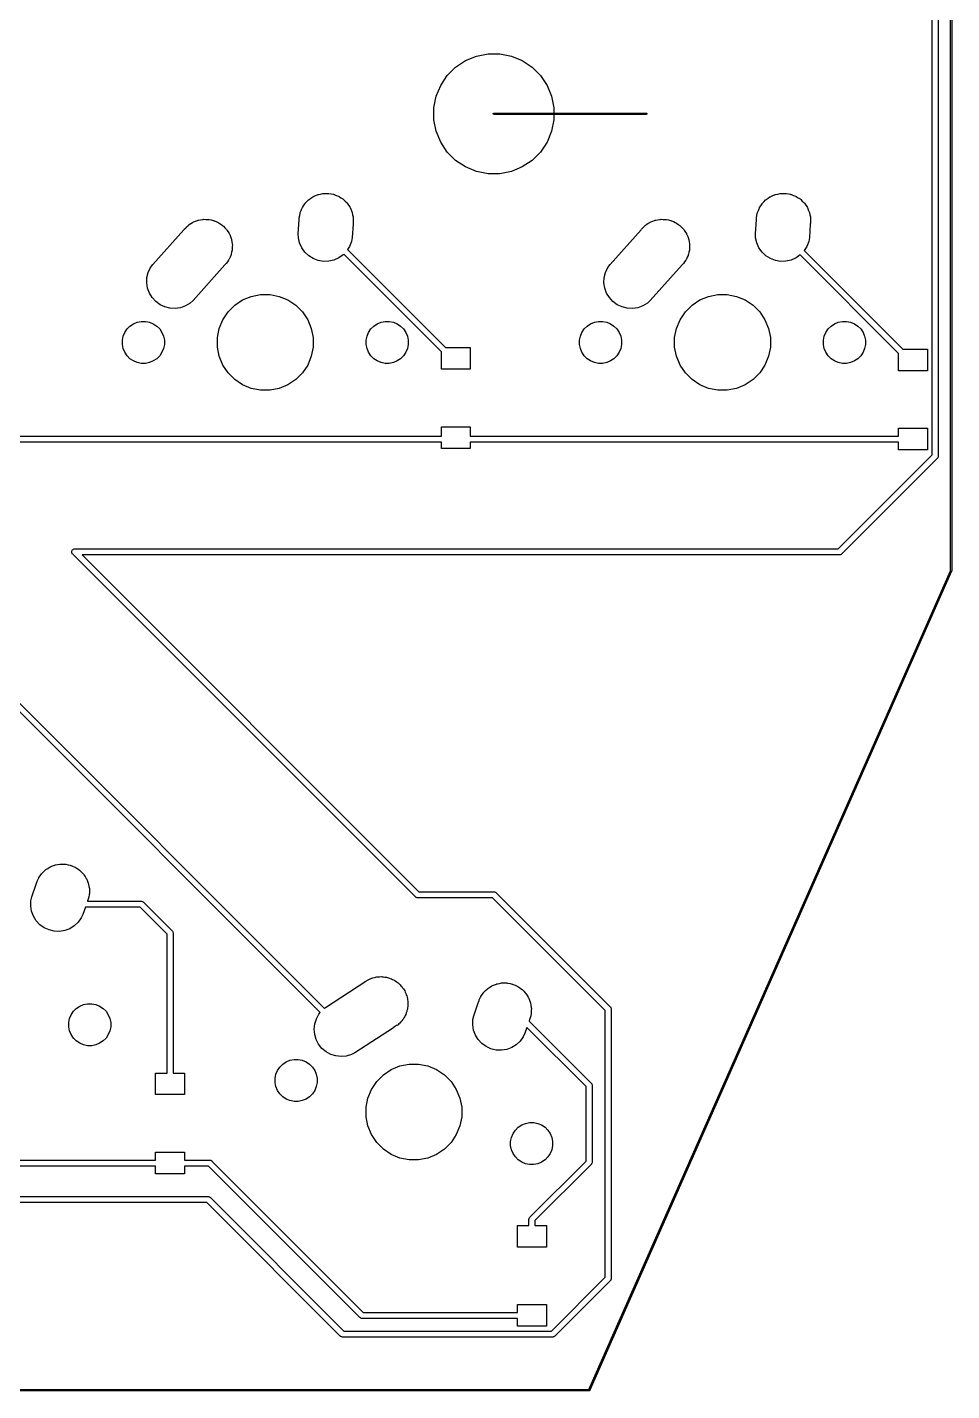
# Model space of a CAD drawing. Extents: x 74 to 207, y -150 to -40.
# Drawn here: x 149.6 to 188.1, y -150 to -93.2 of the extents above; entities that cross this region are included whole.
import ezdxf

# ---------------------------------------------------------------- set-up
doc = ezdxf.new("R2010")
doc.units = 0
doc.layers.add('BLACK', color=7, linetype='CONTINUOUS')

msp = doc.modelspace()

# ---------------------------------------------------------------- linework, layer by layer
at = {"layer": 'BLACK', "linetype": 'CONTINUOUS'}
for p, q in [((188.094, -115.882), (188.094, -58.7387)), ((188.144, -58.7625), (188.144, -115.887)), ((187.331, -111.052), (187.331, -73.9705)), ((187.581, -73.9249), (187.581, -111.098)), ((167.475, -94.8956), (167.885, -94.622)), ((167.885, -94.622), (168.34, -94.4336)), ((168.34, -94.4336), (168.823, -94.3375)), ((168.823, -94.3375), (169.315, -94.3375)), ((169.315, -94.3375), (169.798, -94.4336)), ((169.798, -94.4336), (170.253, -94.622)), ((170.253, -94.622), (170.662, -94.8956)), ((166.853, -95.6533), (167.127, -95.2438)), ((167.127, -95.2438), (167.475, -94.8956)), ((170.662, -94.8956), (171.011, -95.2438)), ((171.011, -95.2438), (171.284, -95.6533)), ((166.665, -96.1083), (166.853, -95.6533)), ((171.284, -95.6533), (171.473, -96.1083)), ((166.569, -96.5913), (166.665, -96.1083)), ((171.473, -96.1083), (171.569, -96.5913)), ((166.569, -97.0837), (166.569, -96.5913)), ((166.665, -97.5667), (166.569, -97.0837)), ((169.044, -96.8326), (169.046, -96.8279)), ((169.044, -96.8375), (169.044, -96.8326)), ((169.044, -96.8424), (169.044, -96.8375)), ((169.046, -96.8471), (169.044, -96.8424)), ((169.046, -96.8279), (169.048, -96.8235)), ((169.048, -96.8515), (169.046, -96.8471)), ((169.048, -96.8235), (169.051, -96.8197)), ((169.051, -96.8553), (169.048, -96.8515)), ((169.051, -96.8197), (169.055, -96.8166)), ((169.055, -96.8584), (169.051, -96.8553)), ((169.055, -96.8166), (169.059, -96.8143)), ((169.059, -96.8607), (169.055, -96.8584)), ((169.059, -96.8143), (169.064, -96.8129)), ((169.064, -96.8621), (169.059, -96.8607)), ((169.064, -96.8129), (169.068, -96.8125)), ((169.068, -96.8625), (169.064, -96.8621)), ((169.068, -96.8125), (175.42, -96.8125)), ((175.42, -96.8625), (169.068, -96.8625)), ((171.569, -97.0837), (171.473, -97.5667)), ((171.569, -96.5913), (171.569, -97.0837)), ((175.42, -96.8125), (175.424, -96.8129)), ((175.424, -96.8621), (175.42, -96.8625)), ((175.424, -96.8129), (175.428, -96.8143)), ((175.428, -96.8607), (175.424, -96.8621)), ((175.428, -96.8143), (175.433, -96.8166)), ((175.433, -96.8584), (175.428, -96.8607)), ((175.433, -96.8166), (175.437, -96.8197)), ((175.437, -96.8553), (175.433, -96.8584)), ((175.437, -96.8197), (175.44, -96.8235)), ((175.44, -96.8515), (175.437, -96.8553)), ((175.44, -96.8235), (175.442, -96.8279)), ((175.442, -96.8471), (175.44, -96.8515)), ((175.442, -96.8279), (175.443, -96.8326)), ((175.443, -96.8424), (175.442, -96.8471)), ((175.443, -96.8326), (175.444, -96.8375)), ((175.444, -96.8375), (175.443, -96.8424)), ((166.853, -98.0217), (166.665, -97.5667)), ((171.473, -97.5667), (171.284, -98.0217)), ((167.127, -98.4312), (166.853, -98.0217)), ((171.284, -98.0217), (171.011, -98.4312)), ((167.475, -98.7794), (167.127, -98.4312)), ((167.885, -99.053), (167.475, -98.7794)), ((170.662, -98.7794), (170.253, -99.053)), ((171.011, -98.4312), (170.662, -98.7794)), ((168.34, -99.2414), (167.885, -99.053)), ((168.823, -99.3375), (168.34, -99.2414)), ((169.315, -99.3375), (168.823, -99.3375)), ((169.798, -99.2414), (169.315, -99.3375)), ((170.253, -99.053), (169.798, -99.2414)), ((161.21, -100.565), (161.277, -100.499)), ((161.277, -100.499), (161.341, -100.43)), ((161.341, -100.43), (161.355, -100.42)), ((161.355, -100.42), (161.367, -100.409)), ((161.367, -100.409), (161.445, -100.356)), ((161.445, -100.356), (161.522, -100.302)), ((161.522, -100.302), (161.537, -100.295)), ((161.537, -100.295), (161.551, -100.286)), ((161.551, -100.286), (161.638, -100.249)), ((161.638, -100.249), (161.724, -100.211)), ((161.724, -100.211), (161.74, -100.207)), ((161.74, -100.207), (161.756, -100.201)), ((161.756, -100.201), (161.848, -100.182)), ((161.848, -100.182), (161.94, -100.161)), ((161.94, -100.161), (161.957, -100.161)), ((161.957, -100.161), (161.973, -100.157)), ((161.973, -100.157), (162.067, -100.157)), ((162.067, -100.157), (162.162, -100.155)), ((162.162, -100.155), (162.178, -100.157)), ((162.178, -100.157), (162.195, -100.157)), ((162.195, -100.157), (162.287, -100.176)), ((162.287, -100.176), (162.38, -100.192)), ((162.38, -100.192), (162.396, -100.197)), ((162.396, -100.197), (162.412, -100.201)), ((162.412, -100.201), (162.499, -100.237)), ((162.499, -100.237), (162.587, -100.27)), ((162.587, -100.27), (162.601, -100.279)), ((162.601, -100.279), (162.617, -100.286)), ((162.617, -100.286), (162.695, -100.338)), ((162.695, -100.338), (162.775, -100.388)), ((162.775, -100.388), (162.787, -100.399)), ((162.787, -100.399), (162.801, -100.409)), ((162.801, -100.409), (162.868, -100.475)), ((162.868, -100.475), (162.936, -100.54)), ((162.936, -100.54), (162.946, -100.554)), ((162.946, -100.554), (162.958, -100.565)), ((180.26, -100.565), (180.327, -100.499)), ((180.327, -100.499), (180.391, -100.43)), ((180.391, -100.43), (180.405, -100.42)), ((180.405, -100.42), (180.417, -100.409)), ((180.417, -100.409), (180.495, -100.356)), ((180.495, -100.356), (180.572, -100.302)), ((180.572, -100.302), (180.587, -100.295)), ((180.587, -100.295), (180.601, -100.286)), ((180.601, -100.286), (180.688, -100.249)), ((180.688, -100.249), (180.774, -100.211)), ((180.774, -100.211), (180.79, -100.207)), ((180.79, -100.207), (180.806, -100.201)), ((180.806, -100.201), (180.898, -100.182)), ((180.898, -100.182), (180.99, -100.161)), ((180.99, -100.161), (181.007, -100.161)), ((181.007, -100.161), (181.023, -100.157)), ((181.023, -100.157), (181.117, -100.157)), ((181.117, -100.157), (181.212, -100.155)), ((181.212, -100.155), (181.228, -100.157)), ((181.228, -100.157), (181.245, -100.157)), ((181.245, -100.157), (181.337, -100.176)), ((181.337, -100.176), (181.43, -100.192)), ((181.43, -100.192), (181.446, -100.197)), ((181.446, -100.197), (181.462, -100.201)), ((181.462, -100.201), (181.549, -100.237)), ((181.549, -100.237), (181.637, -100.27)), ((181.637, -100.27), (181.651, -100.279)), ((181.651, -100.279), (181.667, -100.286)), ((181.667, -100.286), (181.745, -100.338)), ((181.745, -100.338), (181.825, -100.388)), ((181.825, -100.388), (181.837, -100.399)), ((181.837, -100.399), (181.851, -100.409)), ((181.851, -100.409), (181.918, -100.475)), ((181.918, -100.475), (181.986, -100.54)), ((181.986, -100.54), (181.996, -100.554)), ((181.996, -100.554), (182.008, -100.565)), ((160.959, -101.172), (160.977, -101.079)), ((160.977, -101.079), (160.993, -100.986)), ((160.993, -100.986), (160.999, -100.971)), ((160.999, -100.971), (161.002, -100.954)), ((161.002, -100.954), (161.038, -100.867)), ((161.038, -100.867), (161.072, -100.779)), ((161.072, -100.779), (161.08, -100.765)), ((161.08, -100.765), (161.087, -100.75)), ((161.087, -100.75), (161.139, -100.671)), ((161.139, -100.671), (161.189, -100.591)), ((161.189, -100.591), (161.201, -100.579)), ((161.201, -100.579), (161.21, -100.565)), ((162.958, -100.565), (163.01, -100.644)), ((163.01, -100.644), (163.065, -100.721)), ((163.065, -100.721), (163.071, -100.736)), ((163.071, -100.736), (163.081, -100.75)), ((163.081, -100.75), (163.117, -100.837)), ((163.117, -100.837), (163.155, -100.923)), ((163.155, -100.923), (163.159, -100.939)), ((163.159, -100.939), (163.166, -100.954)), ((163.166, -100.954), (163.184, -101.047)), ((163.184, -101.047), (163.205, -101.139)), ((180.009, -101.172), (180.027, -101.079)), ((180.027, -101.079), (180.043, -100.986)), ((180.043, -100.986), (180.049, -100.971)), ((180.049, -100.971), (180.052, -100.954)), ((180.052, -100.954), (180.088, -100.867)), ((180.088, -100.867), (180.122, -100.779)), ((180.122, -100.779), (180.13, -100.765)), ((180.13, -100.765), (180.137, -100.75)), ((180.137, -100.75), (180.189, -100.671)), ((180.189, -100.671), (180.239, -100.591)), ((180.239, -100.591), (180.251, -100.579)), ((180.251, -100.579), (180.26, -100.565)), ((182.008, -100.565), (182.06, -100.644)), ((182.06, -100.644), (182.115, -100.721)), ((182.115, -100.721), (182.121, -100.736)), ((182.121, -100.736), (182.131, -100.75)), ((182.131, -100.75), (182.167, -100.837)), ((182.167, -100.837), (182.205, -100.923)), ((182.205, -100.923), (182.209, -100.939)), ((182.209, -100.939), (182.216, -100.954)), ((182.216, -100.954), (182.234, -101.047)), ((182.234, -101.047), (182.255, -101.139)), ((154.859, -103.112), (156.153, -101.671)), ((156.153, -101.671), (156.17, -101.645)), ((156.17, -101.645), (156.227, -101.589)), ((156.227, -101.589), (156.243, -101.57)), ((156.243, -101.57), (156.266, -101.549)), ((156.266, -101.549), (156.327, -101.489)), ((156.327, -101.489), (156.347, -101.475)), ((156.347, -101.475), (156.366, -101.458)), ((156.366, -101.458), (156.439, -101.413)), ((156.439, -101.413), (156.511, -101.366)), ((156.511, -101.366), (156.534, -101.356)), ((156.534, -101.356), (156.555, -101.343)), ((156.555, -101.343), (156.636, -101.314)), ((156.636, -101.314), (156.716, -101.281)), ((156.716, -101.281), (156.74, -101.276)), ((156.74, -101.276), (156.764, -101.267)), ((156.764, -101.267), (156.849, -101.254)), ((156.849, -101.254), (156.933, -101.237)), ((156.933, -101.237), (156.958, -101.237)), ((156.958, -101.237), (156.983, -101.234)), ((156.983, -101.234), (157.069, -101.237)), ((157.069, -101.237), (157.155, -101.237)), ((157.155, -101.237), (157.179, -101.242)), ((157.179, -101.242), (157.204, -101.243)), ((157.204, -101.243), (157.288, -101.264)), ((157.288, -101.264), (157.372, -101.281)), ((157.372, -101.281), (157.395, -101.29)), ((157.395, -101.29), (157.419, -101.296)), ((157.419, -101.296), (157.497, -101.333)), ((157.497, -101.333), (157.577, -101.366)), ((157.577, -101.366), (157.597, -101.379)), ((157.597, -101.379), (157.62, -101.39)), ((157.62, -101.39), (157.689, -101.441)), ((157.689, -101.441), (157.761, -101.489)), ((157.761, -101.489), (157.779, -101.506)), ((157.779, -101.506), (157.799, -101.521)), ((157.799, -101.521), (157.857, -101.585)), ((157.857, -101.585), (157.918, -101.645)), ((157.918, -101.645), (157.931, -101.666)), ((157.931, -101.666), (157.948, -101.685)), ((157.948, -101.685), (157.993, -101.758)), ((160.918, -101.84), (160.959, -101.244)), ((160.959, -101.244), (160.959, -101.172)), ((163.201, -101.432), (163.162, -101.995)), ((163.209, -101.393), (163.201, -101.432)), ((163.205, -101.139), (163.206, -101.155)), ((163.206, -101.155), (163.209, -101.172)), ((163.209, -101.172), (163.209, -101.266)), ((163.209, -101.266), (163.21, -101.305)), ((163.21, -101.305), (163.209, -101.321)), ((163.209, -101.321), (163.209, -101.393)), ((173.909, -103.112), (175.203, -101.671)), ((175.203, -101.671), (175.22, -101.645)), ((175.22, -101.645), (175.277, -101.589)), ((175.277, -101.589), (175.293, -101.57)), ((175.293, -101.57), (175.316, -101.549)), ((175.316, -101.549), (175.377, -101.489)), ((175.377, -101.489), (175.397, -101.475)), ((175.397, -101.475), (175.416, -101.458)), ((175.416, -101.458), (175.489, -101.413)), ((175.489, -101.413), (175.561, -101.366)), ((175.561, -101.366), (175.584, -101.356)), ((175.584, -101.356), (175.605, -101.343)), ((175.605, -101.343), (175.686, -101.314)), ((175.686, -101.314), (175.766, -101.281)), ((175.766, -101.281), (175.79, -101.276)), ((175.79, -101.276), (175.814, -101.267)), ((175.814, -101.267), (175.899, -101.254)), ((175.899, -101.254), (175.983, -101.237)), ((175.983, -101.237), (176.008, -101.237)), ((176.008, -101.237), (176.033, -101.234)), ((176.033, -101.234), (176.119, -101.237)), ((176.119, -101.237), (176.205, -101.237)), ((176.205, -101.237), (176.229, -101.242)), ((176.229, -101.242), (176.254, -101.243)), ((176.254, -101.243), (176.338, -101.264)), ((176.338, -101.264), (176.422, -101.281)), ((176.422, -101.281), (176.445, -101.29)), ((176.445, -101.29), (176.469, -101.296)), ((176.469, -101.296), (176.547, -101.333)), ((176.547, -101.333), (176.627, -101.366)), ((176.627, -101.366), (176.647, -101.379)), ((176.647, -101.379), (176.67, -101.39)), ((176.67, -101.39), (176.739, -101.441)), ((176.739, -101.441), (176.811, -101.489)), ((176.811, -101.489), (176.829, -101.506)), ((176.829, -101.506), (176.849, -101.521)), ((176.849, -101.521), (176.907, -101.585)), ((176.907, -101.585), (176.968, -101.645)), ((176.968, -101.645), (176.981, -101.666)), ((176.981, -101.666), (176.998, -101.685)), ((176.998, -101.685), (177.043, -101.758)), ((179.968, -101.84), (180.009, -101.244)), ((180.009, -101.244), (180.009, -101.172)), ((182.251, -101.432), (182.212, -101.995)), ((182.259, -101.393), (182.251, -101.432)), ((182.255, -101.139), (182.256, -101.155)), ((182.256, -101.155), (182.259, -101.172)), ((182.259, -101.172), (182.259, -101.266)), ((182.259, -101.266), (182.26, -101.305)), ((182.26, -101.305), (182.259, -101.321)), ((182.259, -101.321), (182.259, -101.393)), ((157.993, -101.758), (158.041, -101.83)), ((158.041, -101.83), (158.05, -101.853)), ((158.05, -101.853), (158.063, -101.874)), ((158.063, -101.874), (158.093, -101.955)), ((158.093, -101.955), (158.126, -102.034)), ((158.126, -102.034), (158.13, -102.059)), ((158.13, -102.059), (158.139, -102.082)), ((158.139, -102.082), (158.152, -102.167)), ((158.152, -102.167), (158.169, -102.252)), ((158.169, -102.252), (158.169, -102.277)), ((160.922, -102.006), (160.918, -101.84)), ((160.972, -102.222), (160.922, -102.006)), ((161.063, -102.424), (160.972, -102.222)), ((163.135, -102.159), (163.056, -102.366)), ((163.162, -101.995), (163.135, -102.159)), ((177.043, -101.758), (177.091, -101.83)), ((177.091, -101.83), (177.1, -101.853)), ((177.1, -101.853), (177.113, -101.874)), ((177.113, -101.874), (177.143, -101.955)), ((177.143, -101.955), (177.176, -102.034)), ((177.176, -102.034), (177.18, -102.059)), ((177.18, -102.059), (177.189, -102.082)), ((177.189, -102.082), (177.202, -102.167)), ((177.202, -102.167), (177.219, -102.252)), ((177.219, -102.252), (177.219, -102.277)), ((179.972, -102.006), (179.968, -101.84)), ((180.022, -102.222), (179.972, -102.006)), ((180.113, -102.424), (180.022, -102.222)), ((182.185, -102.159), (182.106, -102.366)), ((182.212, -101.995), (182.185, -102.159)), ((158.074, -102.816), (158.041, -102.895)), ((158.11, -102.738), (158.074, -102.816)), ((158.116, -102.714), (158.11, -102.738)), ((158.126, -102.691), (158.116, -102.714)), ((158.142, -102.606), (158.126, -102.691)), ((158.163, -102.523), (158.142, -102.606)), ((158.164, -102.498), (158.163, -102.523)), ((158.169, -102.473), (158.164, -102.498)), ((158.169, -102.277), (158.173, -102.301)), ((158.173, -102.301), (158.169, -102.387)), ((158.169, -102.387), (158.169, -102.473)), ((161.191, -102.605), (161.063, -102.424)), ((161.353, -102.757), (161.191, -102.605)), ((161.54, -102.875), (161.353, -102.757)), ((162.786, -102.715), (162.606, -102.843)), ((162.811, -102.688), (162.786, -102.715)), ((166.881, -106.758), (162.811, -102.688)), ((163.056, -102.366), (162.974, -102.497)), ((162.974, -102.497), (167.058, -106.581)), ((177.124, -102.816), (177.091, -102.895)), ((177.16, -102.738), (177.124, -102.816)), ((177.166, -102.714), (177.16, -102.738)), ((177.176, -102.691), (177.166, -102.714)), ((177.192, -102.606), (177.176, -102.691)), ((177.213, -102.523), (177.192, -102.606)), ((177.214, -102.498), (177.213, -102.523)), ((177.219, -102.473), (177.214, -102.498)), ((177.219, -102.277), (177.223, -102.301)), ((177.223, -102.301), (177.219, -102.387)), ((177.219, -102.387), (177.219, -102.473)), ((180.241, -102.605), (180.113, -102.424)), ((180.403, -102.757), (180.241, -102.605)), ((180.59, -102.875), (180.403, -102.757)), ((181.83, -102.719), (181.656, -102.843)), ((185.931, -106.821), (181.83, -102.719)), ((182.106, -102.366), (182, -102.535)), ((182, -102.535), (186.108, -106.644)), ((154.667, -103.447), (154.761, -103.246)), ((154.761, -103.246), (154.859, -103.112)), ((157.861, -103.136), (156.534, -104.615)), ((157.918, -103.08), (157.861, -103.136)), ((157.965, -103.008), (157.918, -103.08)), ((158.016, -102.939), (157.965, -103.008)), ((158.027, -102.916), (158.016, -102.939)), ((158.041, -102.895), (158.027, -102.916)), ((161.747, -102.953), (161.54, -102.875)), ((161.966, -102.99), (161.747, -102.953)), ((162.187, -102.984), (161.966, -102.99)), ((162.403, -102.934), (162.187, -102.984)), ((162.606, -102.843), (162.403, -102.934)), ((173.717, -103.447), (173.811, -103.246)), ((173.811, -103.246), (173.909, -103.112)), ((176.911, -103.136), (175.584, -104.615)), ((176.968, -103.08), (176.911, -103.136)), ((177.015, -103.008), (176.968, -103.08)), ((177.066, -102.939), (177.015, -103.008)), ((177.077, -102.916), (177.066, -102.939)), ((177.091, -102.895), (177.077, -102.916)), ((180.797, -102.953), (180.59, -102.875)), ((181.016, -102.99), (180.797, -102.953)), ((181.237, -102.984), (181.016, -102.99)), ((181.453, -102.934), (181.237, -102.984)), ((181.656, -102.843), (181.453, -102.934)), ((154.605, -103.884), (154.615, -103.662)), ((154.639, -104.103), (154.605, -103.884)), ((154.615, -103.662), (154.667, -103.447)), ((173.655, -103.884), (173.665, -103.662)), ((173.689, -104.103), (173.655, -103.884)), ((173.665, -103.662), (173.717, -103.447)), ((154.714, -104.311), (154.639, -104.103)), ((154.829, -104.5), (154.714, -104.311)), ((154.979, -104.664), (154.829, -104.5)), ((158.599, -104.596), (158.962, -104.445)), ((158.962, -104.445), (159.347, -104.369)), ((159.347, -104.369), (159.74, -104.369)), ((159.74, -104.369), (160.125, -104.445)), ((160.125, -104.445), (160.488, -104.596)), ((173.764, -104.311), (173.689, -104.103)), ((173.879, -104.5), (173.764, -104.311)), ((174.029, -104.664), (173.879, -104.5)), ((177.649, -104.596), (178.012, -104.445)), ((178.012, -104.445), (178.397, -104.369)), ((178.397, -104.369), (178.79, -104.369)), ((178.79, -104.369), (179.175, -104.445)), ((179.175, -104.445), (179.538, -104.596)), ((155.157, -104.795), (154.979, -104.664)), ((155.358, -104.889), (155.157, -104.795)), ((155.573, -104.942), (155.358, -104.889)), ((155.795, -104.951), (155.573, -104.942)), ((156.014, -104.918), (155.795, -104.951)), ((156.222, -104.842), (156.014, -104.918)), ((156.412, -104.727), (156.222, -104.842)), ((156.534, -104.615), (156.412, -104.727)), ((157.777, -105.418), (157.995, -105.091)), ((157.995, -105.091), (158.273, -104.814)), ((158.273, -104.814), (158.599, -104.596)), ((160.488, -104.596), (160.815, -104.814)), ((160.815, -104.814), (161.093, -105.091)), ((161.093, -105.091), (161.311, -105.418)), ((174.207, -104.795), (174.029, -104.664)), ((174.408, -104.889), (174.207, -104.795)), ((174.623, -104.942), (174.408, -104.889)), ((174.845, -104.951), (174.623, -104.942)), ((175.064, -104.918), (174.845, -104.951)), ((175.272, -104.842), (175.064, -104.918)), ((175.462, -104.727), (175.272, -104.842)), ((175.584, -104.615), (175.462, -104.727)), ((176.827, -105.418), (177.045, -105.091)), ((177.045, -105.091), (177.323, -104.814)), ((177.323, -104.814), (177.649, -104.596)), ((179.538, -104.596), (179.865, -104.814)), ((179.865, -104.814), (180.143, -105.091)), ((180.143, -105.091), (180.361, -105.418)), ((153.906, -105.683), (154.049, -105.587)), ((154.049, -105.587), (154.209, -105.521)), ((154.209, -105.521), (154.378, -105.487)), ((154.378, -105.487), (154.55, -105.487)), ((154.55, -105.487), (154.719, -105.521)), ((154.719, -105.521), (154.878, -105.587)), ((154.878, -105.587), (155.022, -105.683)), ((157.626, -105.781), (157.777, -105.418)), ((161.311, -105.418), (161.461, -105.781)), ((164.066, -105.683), (164.209, -105.587)), ((164.209, -105.587), (164.369, -105.521)), ((164.369, -105.521), (164.538, -105.487)), ((164.538, -105.487), (164.71, -105.487)), ((164.71, -105.487), (164.879, -105.521)), ((164.879, -105.521), (165.038, -105.587)), ((165.038, -105.587), (165.182, -105.683)), ((172.956, -105.683), (173.099, -105.587)), ((173.099, -105.587), (173.259, -105.521)), ((173.259, -105.521), (173.428, -105.487)), ((173.428, -105.487), (173.6, -105.487)), ((173.6, -105.487), (173.769, -105.521)), ((173.769, -105.521), (173.928, -105.587)), ((173.928, -105.587), (174.072, -105.683)), ((176.676, -105.781), (176.827, -105.418)), ((180.361, -105.418), (180.511, -105.781)), ((183.116, -105.683), (183.259, -105.587)), ((183.259, -105.587), (183.419, -105.521)), ((183.419, -105.521), (183.588, -105.487)), ((183.588, -105.487), (183.76, -105.487)), ((183.76, -105.487), (183.929, -105.521)), ((183.929, -105.521), (184.088, -105.587)), ((184.088, -105.587), (184.232, -105.683)), ((153.589, -106.276), (153.622, -106.107)), ((153.622, -106.107), (153.688, -105.948)), ((153.688, -105.948), (153.784, -105.805)), ((153.784, -105.805), (153.906, -105.683)), ((155.022, -105.683), (155.143, -105.805)), ((155.143, -105.805), (155.239, -105.948)), ((155.239, -105.948), (155.305, -106.107)), ((155.305, -106.107), (155.339, -106.276)), ((157.55, -106.166), (157.626, -105.781)), ((157.55, -106.559), (157.55, -106.166)), ((161.461, -105.781), (161.538, -106.166)), ((161.538, -106.166), (161.538, -106.559)), ((163.749, -106.276), (163.782, -106.107)), ((163.782, -106.107), (163.848, -105.948)), ((163.848, -105.948), (163.944, -105.805)), ((163.944, -105.805), (164.066, -105.683)), ((165.182, -105.683), (165.303, -105.805)), ((165.303, -105.805), (165.399, -105.948)), ((165.399, -105.948), (165.465, -106.107)), ((165.465, -106.107), (165.499, -106.276)), ((172.639, -106.276), (172.672, -106.107)), ((172.672, -106.107), (172.738, -105.948)), ((172.738, -105.948), (172.834, -105.805)), ((172.834, -105.805), (172.956, -105.683)), ((174.072, -105.683), (174.193, -105.805)), ((174.193, -105.805), (174.289, -105.948)), ((174.289, -105.948), (174.355, -106.107)), ((174.355, -106.107), (174.389, -106.276)), ((176.6, -106.166), (176.676, -105.781)), ((176.6, -106.559), (176.6, -106.166)), ((180.511, -105.781), (180.588, -106.166)), ((180.588, -106.166), (180.588, -106.559)), ((182.799, -106.276), (182.832, -106.107)), ((182.832, -106.107), (182.898, -105.948)), ((182.898, -105.948), (182.994, -105.805)), ((182.994, -105.805), (183.116, -105.683)), ((184.232, -105.683), (184.353, -105.805)), ((184.353, -105.805), (184.449, -105.948)), ((184.449, -105.948), (184.515, -106.107)), ((184.515, -106.107), (184.549, -106.276)), ((153.589, -106.449), (153.589, -106.276)), ((153.622, -106.618), (153.589, -106.449)), ((153.688, -106.777), (153.622, -106.618)), ((153.784, -106.92), (153.688, -106.777)), ((155.239, -106.777), (155.143, -106.92)), ((155.305, -106.618), (155.239, -106.777)), ((155.339, -106.449), (155.305, -106.618)), ((155.339, -106.276), (155.339, -106.449)), ((157.626, -106.944), (157.55, -106.559)), ((161.538, -106.559), (161.461, -106.944)), ((163.749, -106.449), (163.749, -106.276)), ((163.782, -106.618), (163.749, -106.449)), ((163.848, -106.777), (163.782, -106.618)), ((163.944, -106.92), (163.848, -106.777)), ((165.399, -106.777), (165.303, -106.92)), ((165.465, -106.618), (165.399, -106.777)), ((165.499, -106.449), (165.465, -106.618)), ((165.499, -106.276), (165.499, -106.449)), ((166.881, -107.481), (166.881, -106.758)), ((167.058, -106.581), (168.081, -106.581)), ((168.081, -106.581), (168.081, -107.481)), ((172.639, -106.449), (172.639, -106.276)), ((172.672, -106.618), (172.639, -106.449)), ((172.738, -106.777), (172.672, -106.618)), ((172.834, -106.92), (172.738, -106.777)), ((174.289, -106.777), (174.193, -106.92)), ((174.355, -106.618), (174.289, -106.777)), ((174.389, -106.449), (174.355, -106.618)), ((174.389, -106.276), (174.389, -106.449)), ((176.676, -106.944), (176.6, -106.559)), ((180.588, -106.559), (180.511, -106.944)), ((182.799, -106.449), (182.799, -106.276)), ((182.832, -106.618), (182.799, -106.449)), ((182.898, -106.777), (182.832, -106.618)), ((182.994, -106.92), (182.898, -106.777)), ((184.449, -106.777), (184.353, -106.92)), ((184.515, -106.618), (184.449, -106.777)), ((184.549, -106.449), (184.515, -106.618)), ((184.549, -106.276), (184.549, -106.449)), ((186.108, -106.644), (187.131, -106.644)), ((187.131, -106.644), (187.131, -107.544)), ((153.906, -107.042), (153.784, -106.92)), ((154.049, -107.138), (153.906, -107.042)), ((154.209, -107.204), (154.049, -107.138)), ((154.378, -107.237), (154.209, -107.204)), ((154.55, -107.237), (154.378, -107.237)), ((154.719, -107.204), (154.55, -107.237)), ((154.878, -107.138), (154.719, -107.204)), ((155.022, -107.042), (154.878, -107.138)), ((155.143, -106.92), (155.022, -107.042)), ((157.777, -107.307), (157.626, -106.944)), ((157.995, -107.634), (157.777, -107.307)), ((161.311, -107.307), (161.093, -107.634)), ((161.461, -106.944), (161.311, -107.307)), ((164.066, -107.042), (163.944, -106.92)), ((164.209, -107.138), (164.066, -107.042)), ((164.369, -107.204), (164.209, -107.138)), ((164.538, -107.237), (164.369, -107.204)), ((164.71, -107.237), (164.538, -107.237)), ((164.879, -107.204), (164.71, -107.237)), ((165.038, -107.138), (164.879, -107.204)), ((165.182, -107.042), (165.038, -107.138)), ((165.303, -106.92), (165.182, -107.042)), ((172.956, -107.042), (172.834, -106.92)), ((173.099, -107.138), (172.956, -107.042)), ((173.259, -107.204), (173.099, -107.138)), ((173.428, -107.237), (173.259, -107.204)), ((173.6, -107.237), (173.428, -107.237)), ((173.769, -107.204), (173.6, -107.237)), ((173.928, -107.138), (173.769, -107.204)), ((174.072, -107.042), (173.928, -107.138)), ((174.193, -106.92), (174.072, -107.042)), ((176.827, -107.307), (176.676, -106.944)), ((177.045, -107.634), (176.827, -107.307)), ((180.361, -107.307), (180.143, -107.634)), ((180.511, -106.944), (180.361, -107.307)), ((183.116, -107.042), (182.994, -106.92)), ((183.259, -107.138), (183.116, -107.042)), ((183.419, -107.204), (183.259, -107.138)), ((183.588, -107.237), (183.419, -107.204)), ((183.76, -107.237), (183.588, -107.237)), ((183.929, -107.204), (183.76, -107.237)), ((184.088, -107.138), (183.929, -107.204)), ((184.232, -107.042), (184.088, -107.138)), ((184.353, -106.92), (184.232, -107.042)), ((185.931, -107.544), (185.931, -106.821)), ((158.273, -107.911), (157.995, -107.634)), ((158.599, -108.129), (158.273, -107.911)), ((160.815, -107.911), (160.488, -108.129)), ((161.093, -107.634), (160.815, -107.911)), ((168.081, -107.481), (166.881, -107.481)), ((177.323, -107.911), (177.045, -107.634)), ((177.649, -108.129), (177.323, -107.911)), ((179.865, -107.911), (179.538, -108.129)), ((180.143, -107.634), (179.865, -107.911)), ((187.131, -107.544), (185.931, -107.544)), ((158.962, -108.28), (158.599, -108.129)), ((159.347, -108.356), (158.962, -108.28)), ((159.74, -108.356), (159.347, -108.356)), ((160.125, -108.28), (159.74, -108.356)), ((160.488, -108.129), (160.125, -108.28)), ((178.012, -108.28), (177.649, -108.129)), ((178.397, -108.356), (178.012, -108.28)), ((178.79, -108.356), (178.397, -108.356)), ((179.175, -108.28), (178.79, -108.356)), ((179.538, -108.129), (179.175, -108.28)), ((166.881, -109.881), (168.081, -109.881)), ((166.881, -110.269), (166.881, -109.881)), ((168.081, -109.881), (168.081, -110.269)), ((185.931, -110.269), (185.931, -109.944)), ((185.931, -109.944), (187.131, -109.944)), ((187.131, -109.944), (187.131, -110.844)), ((149.031, -110.269), (166.881, -110.269)), ((166.881, -110.519), (149.031, -110.519)), ((166.881, -110.781), (166.881, -110.519)), ((168.081, -110.269), (185.931, -110.269)), ((185.931, -110.519), (168.081, -110.519)), ((168.081, -110.519), (168.081, -110.781)), ((185.931, -110.844), (185.931, -110.519)), ((161.833, -134.288), (138.839, -111.294)), ((138.983, -111.085), (162.01, -134.111)), ((168.081, -110.781), (166.881, -110.781)), ((183.414, -114.969), (187.331, -111.052)), ((187.54, -111.196), (183.559, -115.178)), ((187.131, -110.844), (185.931, -110.844)), ((187.545, -111.193), (187.54, -111.196)), ((187.551, -111.186), (187.545, -111.193)), ((187.561, -111.174), (187.551, -111.186)), ((187.572, -111.152), (187.561, -111.174)), ((187.579, -111.128), (187.572, -111.152)), ((187.572, -111.152), (187.572, -111.152)), ((187.581, -111.11), (187.579, -111.128)), ((187.581, -111.098), (187.582, -111.104)), ((187.582, -111.104), (187.581, -111.11)), ((187.581, -111.11), (187.581, -111.11)), ((151.481, -115.094), (151.483, -115.069)), ((151.483, -115.118), (151.481, -115.094)), ((151.483, -115.069), (151.49, -115.046)), ((151.49, -115.142), (151.483, -115.118)), ((151.49, -115.046), (151.502, -115.024)), ((151.502, -115.164), (151.49, -115.142)), ((151.502, -115.024), (151.517, -115.005)), ((151.517, -115.183), (151.502, -115.164)), ((151.517, -115.005), (151.536, -114.989)), ((151.522, -115.186), (151.517, -115.183)), ((165.801, -129.465), (151.522, -115.186)), ((151.536, -114.989), (151.558, -114.978)), ((151.558, -114.978), (151.582, -114.971)), ((151.582, -114.971), (151.6, -114.969)), ((151.6, -114.969), (151.606, -114.968)), ((151.6, -114.969), (151.6, -114.969)), ((151.606, -114.968), (151.612, -114.969)), ((151.612, -114.969), (183.414, -114.969)), ((183.46, -115.219), (151.908, -115.219)), ((151.908, -115.219), (165.946, -129.256)), ((183.466, -115.219), (183.46, -115.219)), ((183.472, -115.219), (183.466, -115.219)), ((183.491, -115.217), (183.472, -115.219)), ((183.472, -115.219), (183.472, -115.219)), ((183.514, -115.21), (183.491, -115.217)), ((183.536, -115.198), (183.514, -115.21)), ((183.555, -115.183), (183.536, -115.198)), ((183.559, -115.178), (183.555, -115.183)), ((173.021, -149.994), (188.094, -115.882)), ((188.144, -115.89), (188.143, -115.892)), ((188.143, -115.892), (188.143, -115.893)), ((188.143, -115.893), (188.143, -115.893)), ((188.143, -115.893), (188.143, -115.895)), ((188.144, -115.887), (188.144, -115.888)), ((188.144, -115.888), (188.144, -115.89)), ((188.141, -115.898), (173.061, -150.027)), ((188.142, -115.897), (188.141, -115.898)), ((188.143, -115.895), (188.142, -115.897)), ((150.307, -128.418), (150.371, -128.354)), ((150.371, -128.354), (150.388, -128.342)), ((150.388, -128.342), (150.403, -128.328)), ((150.403, -128.328), (150.48, -128.281)), ((150.48, -128.281), (150.555, -128.231)), ((150.555, -128.231), (150.574, -128.223)), ((150.574, -128.223), (150.592, -128.212)), ((150.592, -128.212), (150.676, -128.18)), ((150.676, -128.18), (150.76, -128.146)), ((150.76, -128.146), (150.78, -128.142)), ((150.78, -128.142), (150.799, -128.135)), ((150.799, -128.135), (150.889, -128.12)), ((150.889, -128.12), (150.977, -128.102)), ((150.977, -128.102), (150.998, -128.102)), ((150.998, -128.102), (151.018, -128.099)), ((151.018, -128.099), (151.109, -128.102)), ((151.109, -128.102), (151.199, -128.102)), ((151.199, -128.102), (151.219, -128.106)), ((151.219, -128.106), (151.24, -128.107)), ((151.24, -128.107), (151.328, -128.128)), ((151.328, -128.128), (151.416, -128.146)), ((151.416, -128.146), (151.435, -128.154)), ((151.435, -128.154), (151.455, -128.158)), ((151.455, -128.158), (151.538, -128.196)), ((151.538, -128.196), (151.621, -128.231)), ((151.621, -128.231), (151.638, -128.242)), ((151.638, -128.242), (151.657, -128.25)), ((151.657, -128.25), (151.73, -128.303)), ((151.73, -128.303), (151.805, -128.354)), ((151.805, -128.354), (151.82, -128.368)), ((151.82, -128.368), (151.836, -128.38)), ((151.836, -128.38), (151.898, -128.446)), ((149.817, -129.464), (150, -128.934)), ((150, -128.934), (150.006, -128.899)), ((150.006, -128.899), (150.036, -128.829)), ((150.036, -128.829), (150.042, -128.81)), ((150.042, -128.81), (150.057, -128.778)), ((150.057, -128.778), (150.091, -128.695)), ((150.091, -128.695), (150.103, -128.678)), ((150.103, -128.678), (150.111, -128.659)), ((150.111, -128.659), (150.164, -128.586)), ((150.164, -128.586), (150.214, -128.51)), ((150.214, -128.51), (150.229, -128.496)), ((150.229, -128.496), (150.241, -128.479)), ((150.241, -128.479), (150.307, -128.418)), ((151.898, -128.446), (151.962, -128.51)), ((151.962, -128.51), (151.973, -128.527)), ((151.973, -128.527), (151.987, -128.542)), ((151.987, -128.542), (152.035, -128.619)), ((152.035, -128.619), (152.085, -128.695)), ((152.085, -128.695), (152.093, -128.714)), ((152.093, -128.714), (152.104, -128.731)), ((152.104, -128.731), (152.135, -128.816)), ((152.135, -128.816), (152.17, -128.899)), ((152.17, -128.899), (152.174, -128.919)), ((152.174, -128.919), (152.181, -128.939)), ((152.181, -128.939), (152.196, -129.028)), ((149.779, -129.626), (149.817, -129.464)), ((152.188, -129.467), (152.17, -129.556)), ((152.209, -129.379), (152.188, -129.467)), ((152.196, -129.028), (152.213, -129.117)), ((152.213, -129.338), (152.209, -129.358)), ((152.209, -129.358), (152.209, -129.379)), ((152.213, -129.117), (152.213, -129.137)), ((152.213, -129.137), (152.217, -129.157)), ((152.217, -129.157), (152.213, -129.248)), ((152.213, -129.248), (152.213, -129.338)), ((165.805, -129.47), (165.801, -129.465)), ((165.81, -129.474), (165.805, -129.47)), ((165.821, -129.484), (165.81, -129.474)), ((165.81, -129.474), (165.81, -129.474)), ((165.824, -129.486), (165.821, -129.484)), ((165.846, -129.497), (165.824, -129.486)), ((165.869, -129.504), (165.846, -129.497)), ((165.888, -129.506), (165.869, -129.504)), ((165.894, -129.507), (165.888, -129.506)), ((165.888, -129.506), (165.888, -129.506)), ((165.9, -129.506), (165.894, -129.507)), ((169.017, -129.506), (165.9, -129.506)), ((165.946, -129.256), (169.063, -129.256)), ((173.706, -134.196), (169.017, -129.506)), ((169.063, -129.256), (169.069, -129.256)), ((169.069, -129.256), (169.075, -129.256)), ((169.075, -129.256), (169.075, -129.256)), ((169.075, -129.256), (169.093, -129.258)), ((169.093, -129.258), (169.117, -129.265)), ((169.117, -129.265), (169.139, -129.277)), ((169.139, -129.277), (169.158, -129.292)), ((169.158, -129.292), (169.161, -129.297)), ((169.161, -129.297), (173.915, -134.051)), ((149.771, -129.847), (149.779, -129.626)), ((149.807, -130.066), (149.771, -129.847)), ((149.884, -130.274), (149.807, -130.066)), ((152.046, -129.902), (151.946, -130.195)), ((154.332, -129.902), (152.046, -129.902)), ((152.141, -129.626), (152.132, -129.652)), ((152.132, -129.652), (154.378, -129.652)), ((152.17, -129.556), (152.141, -129.626)), ((155.45, -131.021), (154.332, -129.902)), ((154.378, -129.652), (154.384, -129.652)), ((154.384, -129.652), (154.39, -129.652)), ((154.39, -129.652), (154.39, -129.652)), ((154.39, -129.652), (154.408, -129.654)), ((154.408, -129.654), (154.432, -129.661)), ((154.432, -129.661), (154.453, -129.673)), ((154.453, -129.673), (154.472, -129.689)), ((154.472, -129.689), (154.476, -129.693)), ((154.476, -129.693), (155.659, -130.876)), ((150, -130.462), (149.884, -130.274)), ((150.151, -130.625), (150, -130.462)), ((150.331, -130.754), (150.151, -130.625)), ((151.747, -130.526), (151.585, -130.677)), ((151.877, -130.346), (151.747, -130.526)), ((151.946, -130.195), (151.877, -130.346)), ((150.532, -130.847), (150.331, -130.754)), ((150.748, -130.898), (150.532, -130.847)), ((150.97, -130.906), (150.748, -130.898)), ((151.188, -130.87), (150.97, -130.906)), ((151.396, -130.793), (151.188, -130.87)), ((151.585, -130.677), (151.396, -130.793)), ((155.45, -136.806), (155.45, -131.021)), ((155.659, -130.876), (155.664, -130.88)), ((155.664, -130.88), (155.668, -130.885)), ((155.668, -130.885), (155.668, -130.885)), ((155.668, -130.885), (155.677, -130.896)), ((155.677, -130.896), (155.679, -130.899)), ((155.679, -130.899), (155.691, -130.921)), ((155.691, -130.921), (155.698, -130.944)), ((155.698, -130.944), (155.7, -130.963)), ((155.7, -130.963), (155.7, -130.963)), ((155.7, -130.963), (155.701, -130.969)), ((155.701, -130.969), (155.7, -130.975)), ((155.7, -130.975), (155.7, -136.806)), ((163.736, -132.98), (163.823, -132.922)), ((163.823, -132.922), (163.88, -132.899)), ((163.88, -132.899), (163.935, -132.87)), ((163.935, -132.87), (163.982, -132.856)), ((163.982, -132.856), (164.027, -132.837)), ((164.027, -132.837), (164.088, -132.825)), ((164.088, -132.825), (164.148, -132.808)), ((164.148, -132.808), (164.196, -132.804)), ((164.196, -132.804), (164.245, -132.794)), ((164.245, -132.794), (164.307, -132.794)), ((164.307, -132.794), (164.368, -132.789)), ((164.368, -132.789), (164.417, -132.794)), ((164.417, -132.794), (164.466, -132.794)), ((164.466, -132.794), (164.527, -132.806)), ((164.527, -132.806), (164.589, -132.813)), ((164.589, -132.813), (164.635, -132.828)), ((164.635, -132.828), (164.684, -132.837)), ((164.684, -132.837), (164.741, -132.861)), ((164.741, -132.861), (164.8, -132.88)), ((164.8, -132.88), (164.843, -132.903)), ((164.843, -132.903), (164.888, -132.922)), ((164.888, -132.922), (164.94, -132.957)), ((162.052, -134.078), (163.736, -132.98)), ((164.94, -132.957), (164.994, -132.987)), ((164.994, -132.987), (165.032, -133.018)), ((165.032, -133.018), (165.073, -133.045)), ((165.073, -133.045), (165.116, -133.089)), ((165.116, -133.089), (165.164, -133.129)), ((165.164, -133.129), (165.195, -133.167)), ((165.195, -133.167), (165.229, -133.202)), ((165.229, -133.202), (165.264, -133.254)), ((165.264, -133.254), (165.302, -133.302)), ((165.302, -133.302), (165.325, -133.346)), ((165.325, -133.346), (165.352, -133.386)), ((165.352, -133.386), (165.376, -133.444)), ((165.376, -133.444), (165.405, -133.499)), ((165.405, -133.499), (165.418, -133.546)), ((168.579, -133.539), (168.629, -133.463)), ((168.629, -133.463), (168.644, -133.449)), ((168.644, -133.449), (168.656, -133.432)), ((168.656, -133.432), (168.722, -133.371)), ((168.722, -133.371), (168.786, -133.307)), ((168.786, -133.307), (168.803, -133.295)), ((168.803, -133.295), (168.818, -133.281)), ((168.818, -133.281), (168.895, -133.234)), ((168.895, -133.234), (168.97, -133.184)), ((168.97, -133.184), (168.989, -133.176)), ((168.989, -133.176), (169.007, -133.165)), ((169.007, -133.165), (169.091, -133.133)), ((169.091, -133.133), (169.175, -133.099)), ((169.175, -133.099), (169.195, -133.095)), ((169.195, -133.095), (169.214, -133.088)), ((169.214, -133.088), (169.304, -133.073)), ((169.304, -133.073), (169.392, -133.055)), ((169.392, -133.055), (169.413, -133.055)), ((169.413, -133.055), (169.433, -133.052)), ((169.433, -133.052), (169.524, -133.055)), ((169.524, -133.055), (169.614, -133.055)), ((169.614, -133.055), (169.634, -133.059)), ((169.634, -133.059), (169.655, -133.06)), ((169.655, -133.06), (169.743, -133.081)), ((169.743, -133.081), (169.831, -133.099)), ((169.831, -133.099), (169.85, -133.107)), ((169.85, -133.107), (169.87, -133.111)), ((169.87, -133.111), (169.953, -133.149)), ((169.953, -133.149), (170.036, -133.184)), ((170.036, -133.184), (170.053, -133.195)), ((170.053, -133.195), (170.072, -133.203)), ((170.072, -133.203), (170.145, -133.256)), ((170.145, -133.256), (170.22, -133.307)), ((170.22, -133.307), (170.235, -133.321)), ((170.235, -133.321), (170.251, -133.333)), ((170.251, -133.333), (170.313, -133.399)), ((170.313, -133.399), (170.377, -133.463)), ((170.377, -133.463), (170.388, -133.48)), ((170.388, -133.48), (170.402, -133.495)), ((170.402, -133.495), (170.45, -133.572)), ((151.669, -134.112), (151.812, -134.016)), ((151.812, -134.016), (151.972, -133.95)), ((151.972, -133.95), (152.141, -133.917)), ((152.141, -133.917), (152.313, -133.917)), ((152.313, -133.917), (152.482, -133.95)), ((152.482, -133.95), (152.641, -134.016)), ((152.641, -134.016), (152.785, -134.112)), ((165.418, -133.546), (165.437, -133.591)), ((165.437, -133.591), (165.449, -133.652)), ((165.449, -133.652), (165.467, -133.711)), ((165.467, -133.711), (165.471, -133.76)), ((165.48, -134.03), (165.468, -134.091)), ((165.471, -133.76), (165.48, -133.808)), ((165.48, -133.808), (165.48, -133.87)), ((165.48, -133.87), (165.486, -133.932)), ((165.486, -133.932), (165.48, -133.981)), ((165.48, -133.981), (165.48, -134.03)), ((168.232, -134.417), (168.415, -133.887)), ((168.415, -133.887), (168.421, -133.852)), ((168.421, -133.852), (168.451, -133.782)), ((168.451, -133.782), (168.457, -133.763)), ((168.457, -133.763), (168.472, -133.731)), ((168.472, -133.731), (168.506, -133.648)), ((168.506, -133.648), (168.518, -133.631)), ((168.518, -133.631), (168.526, -133.612)), ((168.526, -133.612), (168.579, -133.539)), ((170.45, -133.572), (170.5, -133.648)), ((170.5, -133.648), (170.508, -133.667)), ((170.508, -133.667), (170.519, -133.684)), ((170.519, -133.684), (170.55, -133.769)), ((170.55, -133.769), (170.585, -133.852)), ((170.585, -133.852), (170.589, -133.872)), ((170.589, -133.872), (170.596, -133.892)), ((170.596, -133.892), (170.611, -133.981)), ((170.611, -133.981), (170.628, -134.07)), ((170.628, -134.07), (170.628, -134.09)), ((173.915, -134.051), (173.92, -134.055)), ((173.92, -134.055), (173.924, -134.06)), ((173.924, -134.06), (173.924, -134.06)), ((173.924, -134.06), (173.936, -134.074)), ((151.352, -134.706), (151.386, -134.537)), ((151.386, -134.537), (151.451, -134.377)), ((151.451, -134.377), (151.547, -134.234)), ((151.547, -134.234), (151.669, -134.112)), ((152.785, -134.112), (152.907, -134.234)), ((152.907, -134.234), (153.002, -134.377)), ((153.002, -134.377), (153.068, -134.537)), ((153.068, -134.537), (153.102, -134.706)), ((161.606, -134.757), (161.673, -134.546)), ((161.673, -134.546), (161.779, -134.352)), ((161.779, -134.352), (161.833, -134.288)), ((162.01, -134.111), (162.052, -134.078)), ((165.229, -134.636), (165.186, -134.68)), ((165.257, -134.596), (165.229, -134.636)), ((165.288, -134.558), (165.257, -134.596)), ((165.318, -134.504), (165.288, -134.558)), ((165.352, -134.452), (165.318, -134.504)), ((165.371, -134.407), (165.352, -134.452)), ((165.395, -134.364), (165.371, -134.407)), ((165.414, -134.305), (165.395, -134.364)), ((165.437, -134.247), (165.414, -134.305)), ((165.447, -134.199), (165.437, -134.247)), ((165.462, -134.152), (165.447, -134.199)), ((165.468, -134.091), (165.462, -134.152)), ((168.186, -134.8), (168.194, -134.579)), ((168.194, -134.579), (168.232, -134.417)), ((170.556, -134.579), (170.535, -134.639)), ((170.535, -134.639), (170.538, -134.642)), ((170.585, -134.509), (170.556, -134.579)), ((170.603, -134.42), (170.585, -134.509)), ((170.624, -134.332), (170.603, -134.42)), ((170.628, -134.291), (170.624, -134.311)), ((170.624, -134.311), (170.624, -134.332)), ((170.628, -134.09), (170.632, -134.11)), ((170.632, -134.11), (170.628, -134.201)), ((170.628, -134.201), (170.628, -134.291)), ((173.706, -145.314), (173.706, -134.196)), ((173.936, -134.074), (173.938, -134.078)), ((173.938, -134.078), (173.947, -134.096)), ((173.947, -134.096), (173.954, -134.119)), ((173.954, -134.119), (173.956, -134.138)), ((173.956, -134.138), (173.956, -134.138)), ((173.956, -134.138), (173.957, -134.144)), ((173.957, -134.144), (173.956, -134.15)), ((173.956, -134.15), (173.956, -145.36)), ((151.352, -134.878), (151.352, -134.706)), ((151.386, -135.047), (151.352, -134.878)), ((151.451, -135.206), (151.386, -135.047)), ((151.547, -135.35), (151.451, -135.206)), ((153.002, -135.206), (152.907, -135.35)), ((153.068, -135.047), (153.002, -135.206)), ((153.102, -134.878), (153.068, -135.047)), ((153.102, -134.706), (153.102, -134.878)), ((161.582, -134.978), (161.606, -134.757)), ((161.601, -135.198), (161.582, -134.978)), ((161.663, -135.411), (161.601, -135.198)), ((164.882, -134.919), (163.28, -135.963)), ((164.888, -134.916), (164.882, -134.919)), ((164.975, -134.858), (164.888, -134.916)), ((165.016, -134.832), (164.975, -134.858)), ((165.021, -134.827), (165.016, -134.832)), ((165.073, -134.793), (165.021, -134.827)), ((165.107, -134.758), (165.073, -134.793)), ((165.146, -134.728), (165.107, -134.758)), ((165.186, -134.68), (165.146, -134.728)), ((168.222, -135.019), (168.186, -134.8)), ((168.299, -135.227), (168.222, -135.019)), ((170.361, -135.148), (170.292, -135.299)), ((170.445, -134.903), (170.361, -135.148)), ((172.912, -137.371), (170.445, -134.903)), ((170.538, -134.642), (170.542, -134.646)), ((170.542, -134.646), (173.122, -137.226)), ((151.669, -135.471), (151.547, -135.35)), ((151.812, -135.567), (151.669, -135.471)), ((151.972, -135.633), (151.812, -135.567)), ((152.141, -135.667), (151.972, -135.633)), ((152.313, -135.667), (152.141, -135.667)), ((152.482, -135.633), (152.313, -135.667)), ((152.641, -135.567), (152.482, -135.633)), ((152.785, -135.471), (152.641, -135.567)), ((152.907, -135.35), (152.785, -135.471)), ((161.765, -135.608), (161.663, -135.411)), ((161.904, -135.781), (161.765, -135.608)), ((168.415, -135.415), (168.299, -135.227)), ((168.566, -135.578), (168.415, -135.415)), ((168.746, -135.707), (168.566, -135.578)), ((168.947, -135.8), (168.746, -135.707)), ((169.811, -135.746), (169.603, -135.823)), ((170, -135.63), (169.811, -135.746)), ((170.162, -135.479), (170, -135.63)), ((170.292, -135.299), (170.162, -135.479)), ((160.27, -136.436), (160.414, -136.34)), ((160.414, -136.34), (160.573, -136.274)), ((160.573, -136.274), (160.742, -136.24)), ((160.742, -136.24), (160.914, -136.24)), ((160.914, -136.24), (161.083, -136.274)), ((161.083, -136.274), (161.243, -136.34)), ((161.243, -136.34), (161.386, -136.436)), ((162.074, -135.923), (161.904, -135.781)), ((162.268, -136.03), (162.074, -135.923)), ((162.479, -136.097), (162.268, -136.03)), ((162.699, -136.121), (162.479, -136.097)), ((162.92, -136.102), (162.699, -136.121)), ((163.133, -136.04), (162.92, -136.102)), ((163.28, -135.963), (163.133, -136.04)), ((169.163, -135.851), (168.947, -135.8)), ((169.385, -135.859), (169.163, -135.851)), ((169.603, -135.823), (169.385, -135.859)), ((154.975, -137.706), (154.975, -136.806)), ((154.975, -136.806), (155.45, -136.806)), ((155.7, -136.806), (156.175, -136.806)), ((156.175, -136.806), (156.175, -137.706)), ((159.953, -137.029), (159.987, -136.86)), ((159.987, -136.86), (160.053, -136.701)), ((160.053, -136.701), (160.148, -136.557)), ((160.148, -136.557), (160.27, -136.436)), ((161.386, -136.436), (161.508, -136.557)), ((161.508, -136.557), (161.604, -136.701)), ((161.604, -136.701), (161.669, -136.86)), ((161.669, -136.86), (161.703, -137.029)), ((164.186, -137.159), (164.464, -136.881)), ((164.464, -136.881), (164.791, -136.663)), ((164.791, -136.663), (165.153, -136.513)), ((165.153, -136.513), (165.539, -136.436)), ((165.539, -136.436), (165.931, -136.436)), ((165.931, -136.436), (166.317, -136.513)), ((166.317, -136.513), (166.679, -136.663)), ((166.679, -136.663), (167.006, -136.881)), ((167.006, -136.881), (167.284, -137.159)), ((159.953, -137.201), (159.953, -137.029)), ((159.987, -137.37), (159.953, -137.201)), ((160.053, -137.53), (159.987, -137.37)), ((161.669, -137.37), (161.604, -137.53)), ((161.703, -137.201), (161.669, -137.37)), ((161.703, -137.029), (161.703, -137.201)), ((163.968, -137.486), (164.186, -137.159)), ((167.284, -137.159), (167.502, -137.486)), ((172.913, -140.473), (172.912, -137.371)), ((173.122, -137.226), (173.126, -137.23)), ((173.126, -137.23), (173.13, -137.235)), ((173.13, -137.235), (173.13, -137.235)), ((173.13, -137.235), (173.142, -137.249)), ((173.142, -137.249), (173.154, -137.271)), ((173.154, -137.271), (173.161, -137.294)), ((173.161, -137.294), (173.162, -137.313)), ((173.162, -137.313), (173.162, -137.313)), ((173.162, -137.313), (173.163, -137.319)), ((173.163, -137.319), (173.162, -137.325)), ((173.162, -137.325), (173.162, -140.519)), ((156.175, -137.706), (154.975, -137.706)), ((160.148, -137.673), (160.053, -137.53)), ((160.27, -137.795), (160.148, -137.673)), ((160.414, -137.891), (160.27, -137.795)), ((160.573, -137.957), (160.414, -137.891)), ((160.742, -137.99), (160.573, -137.957)), ((160.914, -137.99), (160.742, -137.99)), ((161.083, -137.957), (160.914, -137.99)), ((161.243, -137.891), (161.083, -137.957)), ((161.386, -137.795), (161.243, -137.891)), ((161.508, -137.673), (161.386, -137.795)), ((161.604, -137.53), (161.508, -137.673)), ((163.741, -138.234), (163.818, -137.848)), ((163.818, -137.848), (163.968, -137.486)), ((167.502, -137.486), (167.652, -137.848)), ((167.652, -137.848), (167.729, -138.234)), ((163.741, -138.626), (163.741, -138.234)), ((167.729, -138.234), (167.729, -138.626)), ((163.818, -139.012), (163.741, -138.626)), ((163.968, -139.374), (163.818, -139.012)), ((167.652, -139.012), (167.502, -139.374)), ((167.729, -138.626), (167.652, -139.012)), ((169.962, -139.187), (170.084, -139.065)), ((170.084, -139.065), (170.227, -138.969)), ((170.227, -138.969), (170.387, -138.903)), ((170.387, -138.903), (170.556, -138.87)), ((170.556, -138.87), (170.728, -138.87)), ((170.728, -138.87), (170.897, -138.903)), ((170.897, -138.903), (171.056, -138.969)), ((171.056, -138.969), (171.2, -139.065)), ((171.2, -139.065), (171.322, -139.187)), ((164.186, -139.701), (163.968, -139.374)), ((164.464, -139.979), (164.186, -139.701)), ((167.284, -139.701), (167.006, -139.979)), ((167.502, -139.374), (167.284, -139.701)), ((169.767, -139.659), (169.801, -139.49)), ((169.767, -139.831), (169.767, -139.659)), ((169.801, -139.49), (169.866, -139.33)), ((169.866, -139.33), (169.962, -139.187)), ((171.322, -139.187), (171.417, -139.33)), ((171.417, -139.33), (171.483, -139.49)), ((171.483, -139.49), (171.517, -139.659)), ((171.517, -139.659), (171.517, -139.831)), ((154.975, -140.106), (156.175, -140.106)), ((154.975, -140.431), (154.975, -140.106)), ((156.175, -140.106), (156.175, -140.431)), ((164.791, -140.197), (164.464, -139.979)), ((165.153, -140.347), (164.791, -140.197)), ((166.679, -140.197), (166.317, -140.347)), ((167.006, -139.979), (166.679, -140.197)), ((169.801, -140), (169.767, -139.831)), ((169.866, -140.159), (169.801, -140)), ((169.962, -140.303), (169.866, -140.159)), ((170.084, -140.424), (169.962, -140.303)), ((171.322, -140.303), (171.2, -140.424)), ((171.417, -140.159), (171.322, -140.303)), ((171.483, -140), (171.417, -140.159)), ((171.517, -139.831), (171.483, -140)), ((154.975, -140.681), (142.937, -140.681)), ((142.983, -140.431), (154.975, -140.431)), ((154.975, -141.006), (154.975, -140.681)), ((156.175, -140.431), (157.219, -140.431)), ((157.173, -140.681), (156.175, -140.681)), ((156.175, -140.681), (156.175, -141.006)), ((163.482, -146.99), (157.173, -140.681)), ((157.219, -140.431), (157.225, -140.431)), ((157.225, -140.431), (157.231, -140.431)), ((157.231, -140.431), (157.231, -140.431)), ((157.231, -140.431), (157.25, -140.433)), ((157.25, -140.433), (157.273, -140.44)), ((157.273, -140.44), (157.295, -140.452)), ((157.295, -140.452), (157.314, -140.467)), ((157.314, -140.467), (157.318, -140.472)), ((157.318, -140.472), (163.627, -146.781)), ((165.539, -140.424), (165.153, -140.347)), ((165.931, -140.424), (165.539, -140.424)), ((166.317, -140.347), (165.931, -140.424)), ((170.227, -140.52), (170.084, -140.424)), ((170.387, -140.586), (170.227, -140.52)), ((170.556, -140.62), (170.387, -140.586)), ((170.728, -140.62), (170.556, -140.62)), ((170.572, -142.814), (172.913, -140.473)), ((170.897, -140.586), (170.728, -140.62)), ((173.122, -140.618), (170.781, -142.958)), ((171.056, -140.52), (170.897, -140.586)), ((171.2, -140.424), (171.056, -140.52)), ((173.126, -140.614), (173.122, -140.618)), ((173.13, -140.609), (173.126, -140.614)), ((173.142, -140.595), (173.13, -140.609)), ((173.154, -140.573), (173.142, -140.595)), ((173.161, -140.55), (173.154, -140.573)), ((173.162, -140.531), (173.161, -140.55)), ((173.162, -140.519), (173.163, -140.525)), ((173.163, -140.525), (173.162, -140.531)), ((173.162, -140.531), (173.162, -140.531)), ((156.175, -141.006), (154.975, -141.006)), ((140.546, -141.956), (157.156, -141.956)), ((157.156, -141.956), (157.162, -141.956)), ((157.162, -141.956), (157.169, -141.956)), ((157.169, -141.956), (157.169, -141.956)), ((157.169, -141.956), (157.187, -141.958)), ((157.187, -141.958), (157.211, -141.965)), ((157.211, -141.965), (157.232, -141.977)), ((157.232, -141.977), (157.251, -141.992)), ((157.251, -141.992), (157.255, -141.997)), ((157.255, -141.997), (162.814, -147.556)), ((157.111, -142.206), (140.5, -142.206)), ((162.67, -147.765), (157.111, -142.206)), ((170.056, -144.056), (170.056, -143.156)), ((170.056, -143.156), (170.531, -143.156)), ((170.531, -142.9), (170.533, -142.882)), ((170.531, -142.906), (170.531, -142.9)), ((170.531, -142.9), (170.531, -142.9)), ((170.531, -142.912), (170.531, -142.906)), ((170.531, -143.156), (170.531, -142.912)), ((170.533, -142.882), (170.54, -142.858)), ((170.54, -142.858), (170.552, -142.836)), ((170.552, -142.836), (170.567, -142.817)), ((170.567, -142.817), (170.572, -142.814)), ((170.781, -142.958), (170.781, -143.156)), ((170.781, -143.156), (171.256, -143.156)), ((171.256, -143.156), (171.256, -144.056)), ((171.256, -144.056), (170.056, -144.056)), ((171.464, -147.556), (173.706, -145.314)), ((173.947, -145.414), (173.936, -145.436)), ((173.954, -145.391), (173.947, -145.414)), ((173.956, -145.372), (173.954, -145.391)), ((173.956, -145.36), (173.957, -145.366)), ((173.957, -145.366), (173.956, -145.372)), ((173.956, -145.372), (173.956, -145.372)), ((173.915, -145.459), (171.609, -147.765)), ((173.92, -145.455), (173.915, -145.459)), ((173.924, -145.45), (173.92, -145.455)), ((173.936, -145.436), (173.924, -145.45)), ((170.056, -146.781), (170.056, -146.456)), ((170.056, -146.456), (171.256, -146.456)), ((171.256, -146.456), (171.256, -147.356)), ((163.486, -146.995), (163.482, -146.99)), ((163.491, -146.999), (163.486, -146.995)), ((163.505, -147.011), (163.491, -146.999)), ((163.491, -146.999), (163.491, -146.999)), ((163.527, -147.022), (163.505, -147.011)), ((163.55, -147.029), (163.527, -147.022)), ((163.569, -147.031), (163.55, -147.029)), ((163.575, -147.032), (163.569, -147.031)), ((163.569, -147.031), (163.569, -147.031)), ((163.581, -147.031), (163.575, -147.032)), ((170.056, -147.031), (163.581, -147.031)), ((163.627, -146.781), (170.056, -146.781)), ((170.056, -147.356), (170.056, -147.031)), ((162.814, -147.556), (171.464, -147.556)), ((171.256, -147.356), (170.056, -147.356)), ((162.674, -147.77), (162.67, -147.765)), ((162.678, -147.774), (162.674, -147.77)), ((162.69, -147.784), (162.678, -147.774)), ((162.678, -147.774), (162.678, -147.774)), ((162.693, -147.786), (162.69, -147.784)), ((162.714, -147.797), (162.693, -147.786)), ((162.738, -147.804), (162.714, -147.797)), ((162.756, -147.806), (162.738, -147.804)), ((162.762, -147.807), (162.756, -147.806)), ((162.756, -147.806), (162.756, -147.806)), ((162.769, -147.806), (162.762, -147.807)), ((171.51, -147.806), (162.769, -147.806)), ((171.516, -147.807), (171.51, -147.806)), ((171.522, -147.806), (171.516, -147.807)), ((171.541, -147.804), (171.522, -147.806)), ((171.522, -147.806), (171.522, -147.806)), ((171.564, -147.797), (171.541, -147.804)), ((171.586, -147.786), (171.564, -147.797)), ((171.605, -147.77), (171.586, -147.786)), ((171.609, -147.765), (171.605, -147.77)), ((169.068, -150.044), (73.7741, -150.044)), ((73.7979, -149.994), (169.068, -149.994)), ((169.068, -149.994), (169.068, -149.994)), ((169.068, -149.994), (173.021, -149.994)), ((173.036, -150.044), (169.068, -150.044)), ((173.037, -150.044), (173.036, -150.044)), ((173.038, -150.044), (173.037, -150.044)), ((173.039, -150.044), (173.038, -150.044)), ((173.04, -150.044), (173.039, -150.044)), ((173.042, -150.043), (173.04, -150.044)), ((173.044, -150.043), (173.042, -150.043)), ((173.042, -150.043), (173.042, -150.043)), ((173.042, -150.043), (173.042, -150.043)), ((173.047, -150.042), (173.044, -150.043)), ((173.049, -150.041), (173.047, -150.042)), ((173.047, -150.042), (173.047, -150.042)), ((173.047, -150.042), (173.047, -150.042)), ((173.051, -150.04), (173.049, -150.041)), ((173.053, -150.038), (173.051, -150.04)), ((173.051, -150.04), (173.051, -150.04)), ((173.051, -150.04), (173.051, -150.04)), ((173.055, -150.037), (173.053, -150.038)), ((173.057, -150.035), (173.055, -150.037)), ((173.055, -150.037), (173.055, -150.037)), ((173.055, -150.037), (173.055, -150.037)), ((173.058, -150.033), (173.057, -150.035)), ((173.059, -150.031), (173.058, -150.033)), ((173.058, -150.033), (173.058, -150.033)), ((173.058, -150.033), (173.058, -150.033)), ((173.06, -150.03), (173.059, -150.031)), ((173.061, -150.028), (173.06, -150.03)), ((173.06, -150.03), (173.06, -150.03)), ((173.061, -150.027), (173.061, -150.028))]:
    msp.add_line(p, q, dxfattribs=at)

doc.saveas('drawing.dxf')
